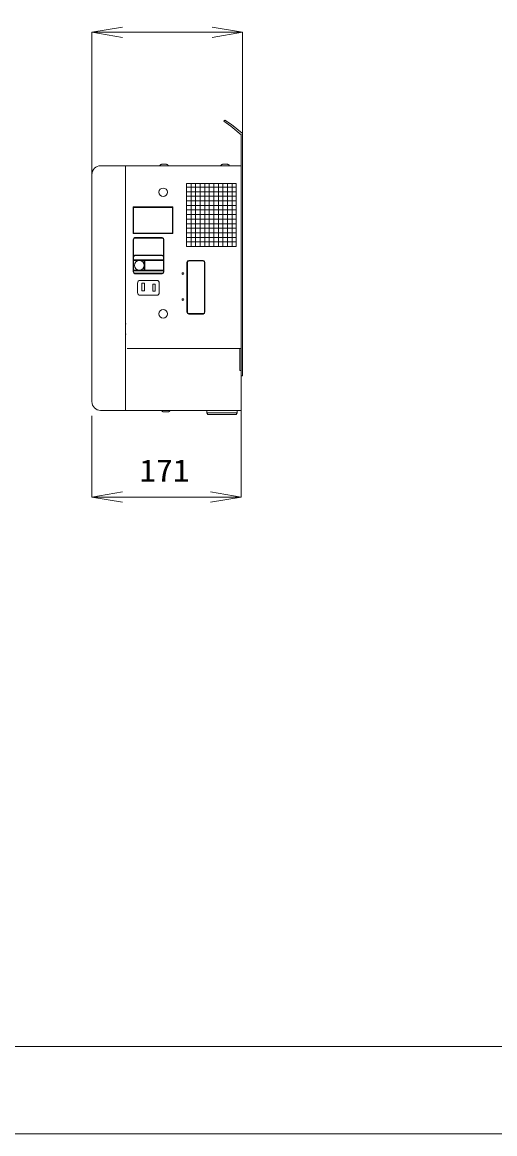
# Model space of a CAD drawing. Units: millimetres, scale not verified. Extents: x -1485 to 1485, y -1050 to 1050.
# Drawn here: x -414 to 128, y -1050 to 224 of the extents above; entities that cross this region are included whole.
import ezdxf
from ezdxf.enums import TextEntityAlignment as Align

# ---------------------------------------------------------------- set-up
doc = ezdxf.new("R2010")
doc.units = ezdxf.units.MM
doc.header["$LTSCALE"] = 10
for name, color, linetype, lineweight in [('0-0_0', 7, 'Continuous', 18), ('0-2_用紙枠', 7, 'Continuous', 18), ('0-3_図面枠', 7, 'Continuous', 18)]:
    doc.layers.add(name, color=color, linetype=linetype, lineweight=lineweight)
doc.styles.add('ＭＳ ゴシック', font='')
doc.styles.get('ＭＳ ゴシック').set_extended_font_data('MS Gothic')

msp = doc.modelspace()

# ---------------------------------------------------------------- linework, layer by layer
at = {"layer": '0-0_0'}
for p, q in [((-196.12, 218.71), (-161.12, 212.88)), ((-333.94, 47.67), (-333.94, 213.06)), ((-298.94, 207.05), (-333.94, 212.88)), ((-298.94, 212.88), (-196.12, 212.88)), ((-161.12, 96.05), (-161.12, 213.06)), ((-174.55, 105.37), (-162.94, 95.45)), ((-161.7, 97.14), (-173.98, 107.1)), ((-162.94, 59.3), (-162.94, 95.99)), ((-161.12, 95.99), (-161.7, 97.14)), ((-161.12, -181.11), (-161.12, 95.99)), ((-323.94, 59.88), (-162.94, 59.88)), ((-295.4, 59.88), (-295.4, -220.7)), ((-174.55, 59.88), (-183.93, 59.88)), ((-162.94, 59.88), (-162.94, 51.79)), ((-162.94, -220.7), (-162.94, 51.79)), ((-333.94, 49.88), (-333.94, -210.7)), ((-225.5, -32.79), (-225.5, 39.35)), ((-220.26, -32.79), (-220.26, 39.35)), ((-215.04, -32.79), (-215.04, 39.35)), ((-209.8, -32.79), (-209.8, 39.35)), ((-204.57, -32.79), (-204.57, 39.35)), ((-199.33, -32.79), (-199.33, 39.35)), ((-194.1, -32.79), (-194.1, 39.35)), ((-188.86, -32.79), (-188.86, 39.35)), ((-183.63, -32.79), (-183.63, 39.35)), ((-178.4, -32.79), (-178.4, 39.35)), ((-173.17, -32.79), (-173.17, 39.35)), ((-225.5, 35.27), (-168.56, 35.27)), ((-225.5, 30.05), (-168.56, 30.05)), ((-173.17, -32.79), (-173.17, 34.11)), ((-225.5, 24.81), (-168.56, 24.81)), ((-225.5, 19.57), (-168.56, 19.57)), ((-225.5, 14.34), (-168.56, 14.34)), ((-286.63, -17.82), (-286.63, 12.61)), ((-286.13, -17.32), (-286.13, 12.11)), ((-225.5, 9.1), (-168.56, 9.1)), ((-225.5, 3.88), (-168.56, 3.88)), ((-225.5, -1.35), (-168.56, -1.35)), ((-225.5, -6.59), (-168.56, -6.59)), ((-168.56, -11.83), (-225.5, -11.83)), ((-286.63, -17.82), (-241.2, -17.82)), ((-286.63, -61.99), (-286.63, -24.56)), ((-286.13, -17.32), (-241.7, -17.32)), ((-286.13, -61.49), (-286.13, -25.06)), ((-284.63, -22.56), (-253.3, -22.56)), ((-284.13, -23.06), (-253.8, -23.06)), ((-251.8, -25.06), (-251.8, -61.49)), ((-251.3, -24.56), (-251.3, -61.99)), ((-168.56, -17.07), (-225.5, -17.07)), ((-168.56, -22.31), (-225.5, -22.31)), ((-168.56, -27.55), (-225.5, -27.55)), ((-168.56, -32.79), (-225.5, -32.79)), ((-251.8, -48.24), (-286.13, -48.24)), ((-251.8, -48.74), (-286.13, -48.74)), ((-284.63, -42.73), (-253.3, -42.73)), ((-284.13, -43.23), (-253.8, -43.23)), ((-273.92, -60.01), (-273.92, -48.74)), ((-273.42, -60.01), (-273.42, -48.74)), ((-224.92, -108.21), (-224.92, -50.65)), ((-224.34, -49.8), (-224.73, -49.8)), ((-224.35, -109.05), (-224.35, -49.8)), ((-222.92, -48.65), (-206.42, -48.65)), ((-205, -49.8), (-204.61, -49.8)), ((-205, -49.8), (-205, -109.05)), ((-204.42, -50.65), (-204.42, -108.21)), ((-251.8, -60.01), (-286.13, -60.01)), ((-251.8, -60.51), (-286.13, -60.51)), ((-253.8, -63.49), (-284.13, -63.49)), ((-253.3, -63.99), (-284.63, -63.99)), ((-281.64, -74.65), (-281.64, -85.65)), ((-278.64, -71.65), (-259.64, -71.65)), ((-256.64, -74.65), (-256.64, -85.65)), ((-259.64, -88.65), (-278.64, -88.65)), ((-224.34, -109.05), (-224.73, -109.05)), ((-205.72, -109.63), (-223.62, -109.63)), ((-222.92, -110.21), (-206.42, -110.21)), ((-206.29, -110.21), (-222.61, -110.21)), ((-205, -109.05), (-204.61, -109.05)), ((-295.4, -121.39), (-294.83, -121.39)), ((-294.83, -133.13), (-295.4, -133.13)), ((-293.67, -149.59), (-162.94, -149.59)), ((-162.94, -149.59), (-293.67, -149.59)), ((-164.33, -175.02), (-164.33, -149.59)), ((-164.33, -175.02), (-162.94, -175.02)), ((-162.94, -181.11), (-161.12, -181.11)), ((-333.94, -227.01), (-333.94, -320.3)), ((-323.94, -220.7), (-162.94, -220.7)), ((-202.26, -223.62), (-202.26, -220.71)), ((-202.26, -223.62), (-167.26, -223.62)), ((-202.26, -223.62), (-201.04, -225.31)), ((-201.04, -225.31), (-168.48, -225.31)), ((-167.26, -223.62), (-168.48, -225.31)), ((-167.26, -223.62), (-167.26, -220.7)), ((-162.94, -220.18), (-162.94, -320.3)), ((-197.94, -314.29), (-162.94, -320.12)), ((-298.94, -325.95), (-333.94, -320.12)), ((-298.94, -320.12), (-197.94, -320.12))]:
    msp.add_line(p, q, dxfattribs=at)
for points in [[(-298.94, 218.71), (-333.94, 212.88), (-298.94, 212.88)], [(-196.12, 207.05), (-161.12, 212.88), (-196.12, 212.88)], [(-174.55, 105.37), (-182.77, 111.14), (-181.62, 112.3), (-173.98, 107.1)], [(-255.6, 60.68), (-255.67, 60.61), (-255.74, 60.53), (-255.8, 60.44), (-255.86, 60.36), (-255.92, 60.27), (-255.98, 60.17), (-256.04, 60.08), (-256.09, 59.98), (-256.15, 59.88), (-246.34, 59.88)], [(-249.65, 61.58), (-252.65, 61.58), (-252.76, 61.57), (-252.86, 61.57), (-252.96, 61.57), (-253.06, 61.57), (-253.16, 61.56), (-253.25, 61.56), (-253.34, 61.55), (-253.43, 61.55), (-253.52, 61.54), (-253.61, 61.53), (-253.69, 61.52), (-253.77, 61.51), (-253.85, 61.5), (-253.93, 61.49), (-254.01, 61.48), (-254.08, 61.46), (-254.15, 61.45), (-254.22, 61.44), (-254.29, 61.42), (-254.36, 61.4), (-254.42, 61.39), (-254.49, 61.37), (-254.55, 61.35), (-254.61, 61.33), (-254.67, 61.31), (-254.72, 61.29), (-254.78, 61.26), (-254.83, 61.24), (-254.89, 61.22), (-254.94, 61.19), (-255.04, 61.14), (-255.13, 61.08), (-255.22, 61.02), (-255.3, 60.96), (-255.38, 60.9), (-255.46, 60.83), (-255.53, 60.76), (-255.6, 60.68)], [(-249.65, 61.58), (-249.54, 61.57), (-249.44, 61.57), (-249.34, 61.57), (-249.24, 61.57), (-249.14, 61.56), (-249.05, 61.56), (-248.95, 61.55), (-248.86, 61.55), (-248.77, 61.54), (-248.69, 61.53), (-248.6, 61.52), (-248.52, 61.51), (-248.44, 61.5), (-248.37, 61.49), (-248.29, 61.48), (-248.22, 61.46), (-248.14, 61.45), (-248.07, 61.44), (-248.01, 61.42), (-247.94, 61.4), (-247.87, 61.39), (-247.81, 61.37), (-247.75, 61.35), (-247.69, 61.33), (-247.63, 61.31), (-247.57, 61.29), (-247.52, 61.26), (-247.46, 61.24), (-247.41, 61.22), (-247.36, 61.19), (-247.26, 61.14), (-247.17, 61.08), (-247.08, 61.02), (-246.99, 60.96), (-246.91, 60.9), (-246.84, 60.83), (-246.76, 60.76), (-246.69, 60.68), (-246.63, 60.61)], [(-246.63, 60.61), (-246.56, 60.53), (-246.5, 60.44), (-246.44, 60.36), (-246.38, 60.27), (-246.32, 60.17), (-246.26, 60.08), (-246.2, 59.98), (-246.15, 59.88)], [(-185.6, 60.68), (-185.67, 60.61), (-185.74, 60.53), (-185.8, 60.44), (-185.86, 60.36), (-185.92, 60.27), (-185.98, 60.17), (-186.04, 60.08), (-186.09, 59.98), (-186.15, 59.88), (-176.34, 59.88)], [(-179.65, 61.58), (-182.65, 61.58), (-182.76, 61.57), (-182.86, 61.57), (-182.96, 61.57), (-183.06, 61.57), (-183.16, 61.56), (-183.25, 61.56), (-183.34, 61.55), (-183.43, 61.55), (-183.52, 61.54), (-183.61, 61.53), (-183.69, 61.52), (-183.77, 61.51), (-183.85, 61.5), (-183.93, 61.49), (-184.01, 61.48), (-184.08, 61.46), (-184.15, 61.45), (-184.22, 61.44), (-184.29, 61.42), (-184.36, 61.4), (-184.42, 61.39), (-184.49, 61.37), (-184.55, 61.35), (-184.61, 61.33), (-184.67, 61.31), (-184.72, 61.29), (-184.78, 61.26), (-184.83, 61.24), (-184.89, 61.22), (-184.94, 61.19), (-185.04, 61.14), (-185.13, 61.08), (-185.22, 61.02), (-185.3, 60.96), (-185.38, 60.9), (-185.46, 60.83), (-185.53, 60.76), (-185.6, 60.68)], [(-179.65, 61.58), (-179.54, 61.57), (-179.44, 61.57), (-179.34, 61.57), (-179.24, 61.57), (-179.14, 61.56), (-179.05, 61.56), (-178.95, 61.55), (-178.86, 61.55), (-178.77, 61.54), (-178.69, 61.53), (-178.6, 61.52), (-178.52, 61.51), (-178.44, 61.5), (-178.37, 61.49), (-178.29, 61.48), (-178.22, 61.46), (-178.14, 61.45), (-178.07, 61.44), (-178.01, 61.42), (-177.94, 61.4), (-177.87, 61.39), (-177.81, 61.37), (-177.75, 61.35), (-177.69, 61.33), (-177.63, 61.31), (-177.57, 61.29), (-177.52, 61.26), (-177.46, 61.24), (-177.41, 61.22), (-177.36, 61.19), (-177.26, 61.14), (-177.17, 61.08), (-177.08, 61.02), (-176.99, 60.96), (-176.91, 60.9), (-176.84, 60.83), (-176.76, 60.76), (-176.69, 60.68), (-176.63, 60.61)], [(-176.63, 60.61), (-176.56, 60.53), (-176.5, 60.44), (-176.44, 60.36), (-176.38, 60.27), (-176.32, 60.17), (-176.26, 60.08), (-176.2, 59.98), (-176.15, 59.88)], [(-225.5, 39.35), (-168.56, 39.35), (-168.56, -32.79)], [(-286.63, 12.61), (-241.2, 12.61), (-241.2, -17.82)], [(-286.13, 12.11), (-241.7, 12.11), (-241.7, -17.32)], [(-223.62, -48.78), (-223.62, -49.23), (-223.62, -49.8), (-224.34, -49.8)], [(-205.72, -48.78), (-205.72, -49.23), (-223.62, -49.23)], [(-205.72, -49.23), (-205.72, -49.8), (-205, -49.8)], [(-223.62, -110.08), (-223.62, -109.63), (-223.62, -109.05), (-224.34, -109.05)], [(-205.72, -110.08), (-205.72, -109.63), (-223.62, -109.63)], [(-205.72, -109.63), (-205.72, -109.05), (-205, -109.05)], [(-253.67, -221.51), (-253.74, -221.43), (-253.8, -221.35), (-253.86, -221.27), (-253.92, -221.18), (-253.98, -221.09), (-254.04, -221), (-254.1, -220.91), (-254.16, -220.81), (-254.21, -220.71), (-244.4, -220.71)], [(-247.71, -222.4), (-250.71, -222.4), (-250.82, -222.4), (-250.92, -222.4), (-251.03, -222.4), (-251.13, -222.4), (-251.22, -222.39), (-251.32, -222.39), (-251.41, -222.38), (-251.5, -222.38), (-251.59, -222.37), (-251.67, -222.36), (-251.76, -222.35), (-251.84, -222.34), (-251.92, -222.33), (-252, -222.32), (-252.07, -222.31), (-252.15, -222.29), (-252.22, -222.28), (-252.29, -222.26), (-252.36, -222.25), (-252.42, -222.23), (-252.49, -222.21), (-252.55, -222.19), (-252.61, -222.18), (-252.67, -222.16), (-252.73, -222.13), (-252.79, -222.11), (-252.84, -222.09), (-252.9, -222.07), (-252.95, -222.04), (-253, -222.02), (-253.1, -221.97), (-253.19, -221.91), (-253.28, -221.85), (-253.37, -221.79), (-253.45, -221.72), (-253.52, -221.66), (-253.6, -221.59), (-253.67, -221.51)], [(-247.71, -222.4), (-247.61, -222.4), (-247.5, -222.4), (-247.4, -222.4), (-247.3, -222.4), (-247.2, -222.39), (-247.11, -222.39), (-247.02, -222.38), (-246.93, -222.38), (-246.84, -222.37), (-246.75, -222.36), (-246.67, -222.35), (-246.59, -222.34), (-246.51, -222.33), (-246.43, -222.32), (-246.35, -222.31), (-246.28, -222.29), (-246.21, -222.28), (-246.14, -222.26), (-246.07, -222.25), (-246, -222.23), (-245.94, -222.21), (-245.88, -222.19), (-245.81, -222.18), (-245.75, -222.16), (-245.7, -222.13), (-245.64, -222.11), (-245.58, -222.09), (-245.53, -222.07), (-245.48, -222.04), (-245.43, -222.02), (-245.33, -221.97), (-245.23, -221.91), (-245.14, -221.85), (-245.06, -221.79), (-244.98, -221.72), (-244.9, -221.66), (-244.83, -221.59), (-244.76, -221.51), (-244.69, -221.43)], [(-244.69, -221.43), (-244.63, -221.35), (-244.56, -221.27), (-244.5, -221.18), (-244.44, -221.09), (-244.38, -221), (-244.33, -220.91), (-244.27, -220.81), (-244.21, -220.71)], [(-298.94, -314.29), (-333.94, -320.12), (-298.94, -320.12)], [(-197.94, -325.95), (-162.94, -320.12), (-197.94, -320.12)]]:
    msp.add_lwpolyline(points, dxfattribs=at)
for points in [[(-276.68, -74.97), (-273.68, -74.97), (-273.68, -83.47), (-276.68, -83.47)], [(-264.03, -75.88), (-264.03, -83.88), (-261.53, -83.88), (-261.53, -75.88)]]:
    msp.add_lwpolyline(points, close=True, dxfattribs=at)
for centre, radius in [((-252.21, 29.43), 4.88), ((-279.55, -54.37), 5.63), ((-229.55, -63.87), 1.02), ((-229.55, -93.69), 1.02), ((-252.21, -109.99), 4.88)]:
    msp.add_circle(centre, radius, dxfattribs=at)
for centre, radius, start, end in [((-323.94, 49.88), 10, 90, 180), ((-284.63, -24.56), 2, 90, 180), ((-284.13, -25.06), 2, 90, 180), ((-253.8, -25.06), 2, 0, 90), ((-253.3, -24.56), 2, 0, 90), ((-284.63, -44.73), 2, 90, 180), ((-284.13, -45.23), 2, 90, 180), ((-253.8, -45.23), 2, 0, 90), ((-253.3, -44.73), 2, 0, 90), ((-222.92, -50.65), 2, 90, 180), ((-206.42, -50.65), 2, 0, 90), ((-284.63, -61.99), 2, 180, 270), ((-284.13, -61.49), 2, 180, 270), ((-253.8, -61.49), 2, 270, 0), ((-253.3, -61.99), 2, 270, 0), ((-278.64, -74.65), 3, 90, 180), ((-259.64, -74.65), 3, 0, 90), ((-278.64, -85.65), 3, 180, 270), ((-259.64, -85.65), 3, 270, 0), ((-222.92, -108.21), 2, 180, 270), ((-206.42, -108.21), 2, 270, 0), ((-323.94, -210.7), 10, 180, 270)]:
    msp.add_arc(centre, radius, start, end, dxfattribs=at)
at = {"layer": '0-2_用紙枠'}
msp.add_lwpolyline([(-1485.03, -1050.32), (1484.97, -1050.32), (1484.97, 1049.68), (-1485.03, 1049.68)], close=True, dxfattribs=at)
at = {"layer": '0-3_図面枠'}
msp.add_lwpolyline([(1384.97, -950.32), (1384.97, 949.68), (-1285.03, 949.68), (-1285.03, -950.32)], close=True, dxfattribs=at)

# ---------------------------------------------------------------- texts
at = {"layer": '0-0_0', "style": 'ＭＳ ゴシック', "width": 1.1}
msp.add_text('171', height=25.66, dxfattribs=at).set_placement((-279.53, -310.12), align=Align.BOTTOM_LEFT)

doc.saveas('drawing.dxf')
